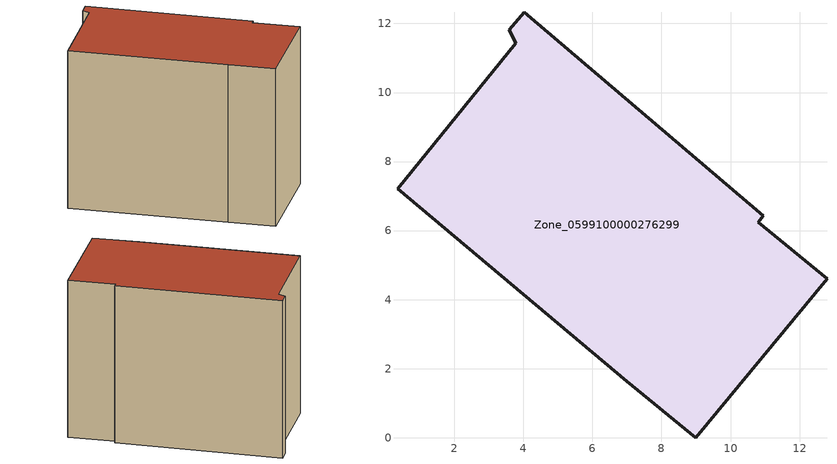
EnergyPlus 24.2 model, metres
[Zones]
Zone_0599100000276299
 floor ground (C_G): 6.99,1.63 0.35,7.22 3.78,11.42 3.59,11.81 4.02,12.32 10.95,6.43 10.8,6.25 12.79,4.61 8.99,0 z0
 wall outside (C_F): 6.99,1.63 8.99,0 12.79,4.61 10.8,6.25 10.95,6.43 4.02,12.32 3.59,11.81 3.78,11.42 0.35,7.22 6.99,1.63 z0:8.96
 roof outside (C_R): 0.35,7.22 6.99,1.63 8.99,0 12.79,4.61 10.8,6.25 10.95,6.43 4.02,12.32 3.59,11.81 3.78,11.42 z8.96
[BUILDING]
Pand.0599100000276299: North Axis=0; Terrain=City; Loads Convergence Tolerance Value=0.04; Temperature Convergence Tolerance Value=0.4; Solar Distribution=FullExterior; Maximum Number of Warmup Days=25; Minimum Number of Warmup Days=1
[Site:Location]
Rotterdam.The.Hague.AP_ZH_NLD Design_Conditions: Latitude=51.96; Longitude=4.45; Time Zone=1; Elevation=-4.5
[SITE:GROUNDTEMPERATURE:BUILDINGSURFACE]
18, 18, 18, 18, 18, 18, 18, 18, 18, 18, 18, 18
[MATERIAL] Thermal Absorptance=0.9; Solar Absorptance=0.7; Visible Absorptance=0.7
Name | Roughness | Thickness | Conductivity | Density | Specific Heat
G.TI.1946-1964 | MediumSmooth | 0.15 | 1 | 540 | 1210
F.TI.1946-1964 | Rough | 0.3 | 0.857143 | 1920 | 840
R.TI.1946-1964 | MediumRough | 0.2 | 0.277778 | 1500 | 1000
[CONSTRUCTION]
C_G: G.TI.1946-1964
C_F: F.TI.1946-1964
C_R: R.TI.1946-1964
[ZONE]
Zone_0599100000276299: Type=1; Multiplier=1; Ceiling Height=Autocalculate; Volume=Autocalculate; Floor Area=autocalculate; Part of Total Floor Area=Yes
[ZONEINFILTRATION:DESIGNFLOWRATE]
Infil_Zone_0599100000276299: Zone or ZoneList or Space or SpaceList=Zone_0599100000276299; Schedule=AlwaysOn; Design Flow Rate Calculation Method=Flow/Area; Flow Rate per Floor Area=0.003; Constant Term Coefficient=1; Temperature Term Coefficient=0; Velocity Term Coefficient=0; Velocity Squared Term Coefficient=0
[HVACTEMPLATE:ZONE:IDEALLOADSAIRSYSTEM]
Zone_0599100000276299: Maximum Heating Supply Air Temperature=50; Minimum Cooling Supply Air Temperature=13; Maximum Heating Supply Air Humidity Ratio=0.0156; Minimum Cooling Supply Air Humidity Ratio=0.0077; Heating Limit=NoLimit; Cooling Limit=NoLimit; Dehumidification Control Type=ConstantSensibleHeatRatio; Cooling Sensible Heat Ratio=0.7; Dehumidification Setpoint=60; Humidification Control Type=None; Humidification Setpoint=30; Outdoor Air Method=None; Outdoor Air Flow Rate per Person=0.00944; Outdoor Air Flow Rate per Zone Floor Area=0; Outdoor Air Flow Rate per Zone=0; Demand Controlled Ventilation Type=None; Outdoor Air Economizer Type=NoEconomizer; Heat Recovery Type=None; Sensible Heat Recovery Effectiveness=0.7; Latent Heat Recovery Effectiveness=0.65
[ZONECONTROL:THERMOSTAT]
ThermostatControl_Zone_0599100000276299: Zone or ZoneList=Zone_0599100000276299; Control Type Schedule=DualSetpointControlType; Control 1=Thermostat_Zone_0599100000276299; Temperature Difference Between Cutout And Setpoint=0
[THERMOSTATSETPOINT:DUALSETPOINT]
Thermostat_Zone_0599100000276299: Heating Setpoint Temperature Schedule=HeatingSetpoint_Zone_0599100000276299; Cooling Setpoint Temperature Schedule=CoolingSetpoint_Zone_0599100000276299
[SCHEDULE:COMPACT]
HeatingSetpoint_Zone_0599100000276299: Through: 12/31, For: AllDays, Until: 24:00, 21
CoolingSetpoint_Zone_0599100000276299: Through: 12/31, For: AllDays, Until: 24:00, 24
DualSetpointControlType: Through: 12/31, For: AllDays, Until: 24:00, 4
AlwaysOn: Through: 12/31, For: AllDays, Until: 24:00, 1
